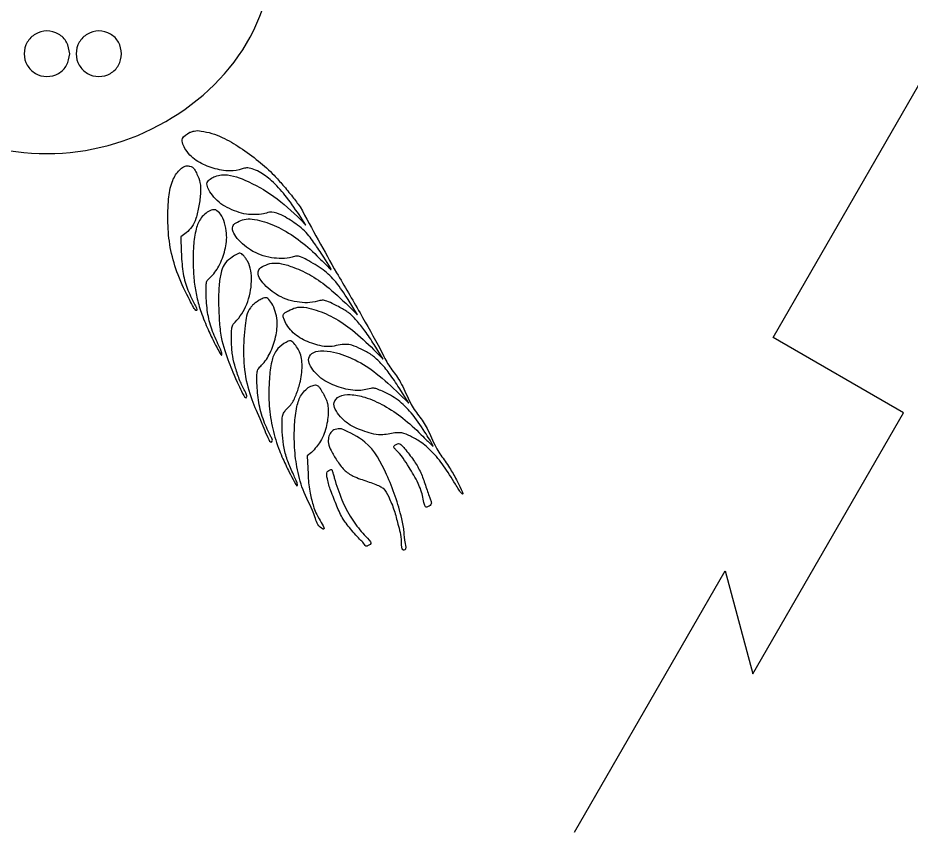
# Model space of a CAD drawing. Extents: x 1 to 437, y 7 to 187.
# Drawn here: x 320.74 to 359.54, y 7.14 to 42.5 of the extents above; entities that cross this region are included whole.
import ezdxf

# ---------------------------------------------------------------- set-up
doc = ezdxf.new("R2010")
doc.units = 0
doc.layers.add('Base', color=7, linetype='CONTINUOUS')

msp = doc.modelspace()

# ---------------------------------------------------------------- linework, layer by layer
at = {"layer": 'Base', "color": 3}
for p, q in [((322.99371, 40.94293), (322.99371, 40.94293)), ((325.251487, 40.94293), (325.251487, 40.94293)), ((328.206975, 37.530903), (328.207172, 37.530979)), ((328.218687, 36.060336), (328.218687, 36.060336)), ((329.337162, 34.168778), (329.337162, 34.168778)), ((333.25339, 33.500925), (332.956577, 33.955054)), ((333.025863, 33.744869), (333.25339, 33.500925)), ((328.05545, 33.167375), (327.824479, 32.99358)), ((327.824479, 32.99358), (327.839437, 32.345513)), ((330.469381, 32.248414), (330.469381, 32.248414)), ((331.596182, 30.314845), (331.596182, 30.314845)), ((335.502702, 29.607935), (335.090601, 30.262295)), ((335.218363, 29.881634), (335.502702, 29.607935)), ((332.688636, 28.417013), (332.688636, 28.417013)), ((336.195472, 28.100162), (336.612343, 27.684054)), ((336.612343, 27.684054), (336.216837, 28.316232)), ((333.667354, 26.556661), (333.667354, 26.556661)), ((337.722774, 25.760653), (337.306722, 26.427403)), ((337.305311, 26.176395), (337.722774, 25.760653)), ((334.802678, 24.652112), (334.802678, 24.652112)), ((337.541785, 23.795286), (337.541814, 23.795314)), ((333.504004, 23.631399), (333.304416, 23.477362)), ((333.304416, 23.477362), (333.349092, 22.68127)), ((334.379514, 22.885542), (334.379514, 22.885571))]:
    msp.add_line(p, q, dxfattribs=at)
at = {"layer": 'Base', "color": 1}
for p, q in [((353.545563, 28.620665), (360.093119, 39.961375)), ((359.216, 25.346831), (353.545563, 28.620665)), ((352.668445, 14.006154), (359.216, 25.346831)), ((344.922489, 7.137571), (351.470045, 18.478276)), ((351.470045, 18.478276), (352.668445, 14.006154))]:
    msp.add_line(p, q, dxfattribs=at)
at = {"layer": 'Base', "color": 5}
msp.add_open_spline([(332.232395, 46.830089), (331.951322, 45.027336), (331.397513, 41.4753), (327.326196, 37.564802), (322.015337, 36.115841), (316.648715, 37.564801), (312.741342, 41.475293), (311.291292, 46.830087), (312.741343, 52.184881), (316.648715, 56.09537), (322.015337, 57.54433), (327.326195, 56.095369), (331.397512, 52.184874), (331.951322, 48.63284), (332.232395, 46.830089)], degree=3, knots=[0, 0, 0, 0, 5.346988, 10.535386, 15.882364, 21.229368, 26.417781, 31.764771, 37.111758, 42.300169, 47.647173, 52.994151, 58.182548, 63.529533, 63.529533, 63.529533, 63.529533], dxfattribs=at)
at = {"layer": 'Base', "color": 3}
for points, knots in [([(322.99371, 40.94293), (322.966561, 40.768801), (322.913069, 40.425708), (322.519817, 40.047992), (322.006838, 39.908038), (321.488474, 40.047992), (321.11106, 40.425708), (320.971002, 40.94293), (321.111061, 41.460152), (321.488473, 41.83787), (322.006838, 41.977826), (322.519818, 41.83787), (322.913068, 41.460152), (322.966561, 41.117059), (322.99371, 40.94293)], [0, 0, 0, 0, 0.516468, 1.017617, 1.534086, 2.050555, 2.551704, 3.068172, 3.58464, 4.085791, 4.60226, 5.118729, 5.619879, 6.136347, 6.136347, 6.136347, 6.136347]), ([(325.251487, 40.94293), (325.224339, 40.768801), (325.170846, 40.425708), (324.777595, 40.047992), (324.264616, 39.908038), (323.746252, 40.047992), (323.368838, 40.425708), (323.228779, 40.94293), (323.368839, 41.460152), (323.746251, 41.83787), (324.264616, 41.977826), (324.777595, 41.83787), (325.170846, 41.460152), (325.224338, 41.117059), (325.251487, 40.94293)], [0, 0, 0, 0, 0.516468, 1.017617, 1.534086, 2.050555, 2.551704, 3.068172, 3.58464, 4.085791, 4.60226, 5.118729, 5.619879, 6.136347, 6.136347, 6.136347, 6.136347]), ([(332.956577, 33.955054), (332.759522, 34.242415), (332.401589, 34.764379), (331.825146, 35.398762), (331.326893, 35.777864), (330.947647, 35.939982), (330.690955, 36.007462), (330.37707, 35.897198), (329.889907, 35.813544), (329.227694, 35.95271), (328.535781, 36.23446), (328.061458, 36.651259), (327.776965, 37.272372), (328.073099, 37.450414), (328.206975, 37.530903)], [0, 0, 0, 0, 1.043997, 1.896324, 2.566257, 2.893352, 3.141056, 3.330496, 3.872064, 4.608403, 5.329347, 6.066791, 6.568357, 6.98219, 6.98219, 6.98219, 6.98219]), ([(328.207172, 37.530979), (328.222932, 37.534848), (328.262269, 37.544504), (328.327274, 37.562805), (328.474003, 37.614601), (328.767973, 37.585757), (329.174275, 37.491596), (329.753738, 37.270301), (330.429531, 36.852256), (331.185252, 36.305903), (331.80502, 35.756649), (332.274575, 35.217671), (332.655843, 34.76297), (332.895263, 34.44114), (333.003906, 34.295101)], [0, 0, 0, 0, 0.048675, 0.121493, 0.202725, 0.513077, 0.977541, 1.463393, 2.362266, 3.351971, 4.261082, 4.837758, 5.494921, 6.040859, 6.040859, 6.040859, 6.040859]), ([(327.83955, 32.345513), (327.853998, 32.058683), (327.881112, 31.52042), (328.070099, 30.741731), (328.327948, 30.252661), (328.481222, 29.94616), (328.525841, 29.86306), (328.510609, 29.764858), (328.390918, 29.880107), (328.317935, 30.048592), (328.000001, 30.611217), (327.647759, 31.418276), (327.331069, 32.521213), (327.241526, 33.587561), (327.264778, 34.541406), (327.383359, 35.314043), (327.636338, 35.779091), (327.872993, 35.994869), (328.051408, 36.088314), (328.164147, 36.069458), (328.218687, 36.060336)], [0, 0, 0, 0, 0.861165, 1.61606, 2.374454, 2.527605, 2.627325, 2.675298, 2.747604, 2.95948, 3.347392, 4.577448, 5.668527, 6.750507, 7.777687, 8.529213, 9.076013, 9.317764, 9.490414, 9.652213, 9.652213, 9.652213, 9.652213]), ([(328.218687, 36.060336), (328.257529, 36.047675), (328.339764, 36.02087), (328.439028, 35.88917), (328.55184, 35.669252), (328.679942, 35.338329), (328.690389, 34.86104), (328.610204, 34.340292), (328.506074, 33.83582), (328.336012, 33.418344), (328.144977, 33.247459), (328.05545, 33.167375)], [0, 0, 0, 0, 0.119891, 0.253832, 0.475525, 0.868978, 1.301221, 1.889022, 2.447509, 2.851413, 3.207643, 3.207643, 3.207643, 3.207643]), ([(335.090601, 30.262295), (334.920888, 30.5269), (334.615798, 31.002576), (334.005184, 31.60159), (333.448716, 31.90405), (333.067178, 32.11689), (332.842765, 32.171279), (332.431759, 32.030821), (331.727348, 32.038915), (330.84485, 32.349976), (330.305087, 32.843818), (330.051143, 33.239725), (330.070404, 33.513967), (330.308414, 33.649662), (330.579327, 33.770709), (330.953621, 33.773444), (331.496617, 33.651401), (332.221452, 33.349971), (333.061381, 32.79667), (333.654826, 32.258143), (334.05782, 31.839448), (334.207599, 31.693251), (334.43259, 31.468419), (333.994905, 32.177916), (333.781282, 32.47515), (333.323662, 33.168825), (332.754563, 33.609876), (332.209438, 33.958482), (331.718663, 34.100884), (331.378042, 33.958869), (331.037989, 33.957859), (330.647001, 33.961039), (330.241351, 34.081165), (329.842809, 34.253959), (329.467663, 34.477895), (329.189733, 34.780033), (329.005625, 35.058198), (328.922429, 35.351719), (329.10956, 35.522341), (329.322205, 35.629387), (329.844562, 35.743593), (330.75583, 35.427178), (331.92012, 34.778181), (332.648637, 34.097385), (333.025863, 33.744869)], [0, 0, 0, 0, 0.941193, 1.691971, 2.535665, 2.828116, 3.005836, 3.204969, 4.102108, 5.069034, 5.944502, 6.256991, 6.444016, 6.690654, 7.007768, 7.346068, 7.782091, 8.677151, 9.683261, 10.773763, 11.112723, 11.36997, 11.489913, 11.835698, 12.672768, 13.337665, 14.106506, 14.855269, 15.287618, 15.54987, 15.931173, 16.297644, 16.719598, 17.186636, 17.601589, 18.021095, 18.39475, 18.631471, 18.829533, 19.079921, 19.357799, 20.401073, 21.83489, 23.374556, 23.374556, 23.374556, 23.374556]), ([(329.337162, 34.168778), (329.410061, 34.109253), (329.593468, 33.959492), (329.728587, 33.581896), (329.84918, 33.059333), (329.759921, 32.405028), (329.51974, 31.736691), (329.215696, 31.313001), (328.952713, 31.106686), (328.911339, 30.887906), (328.920004, 30.45895), (328.944571, 29.825912), (329.116708, 29.048566), (329.361666, 28.50623), (329.53133, 28.128045), (329.601631, 27.984055), (329.626044, 27.734129), (329.236372, 28.468322), (329.066303, 28.818471), (328.727924, 29.605587), (328.527624, 30.274971), (328.39901, 30.953512), (328.34956, 31.72473), (328.350069, 32.531787), (328.446278, 33.2685), (328.638889, 33.768737), (328.901929, 34.017034), (329.116554, 34.160744), (329.271247, 34.166378), (329.337162, 34.168778)], [0, 0, 0, 0, 0.278401, 0.70043, 1.160086, 1.887349, 2.635752, 3.274801, 3.436713, 3.604044, 3.909812, 4.738686, 5.492256, 6.278355, 6.532432, 6.714917, 6.790436, 7.15729, 7.961259, 8.766956, 9.466858, 10.111815, 10.820116, 11.78716, 12.524021, 13.051792, 13.341414, 13.603748, 13.798525, 13.798525, 13.798525, 13.798525]), ([(333.003906, 34.295101), (333.524555, 33.335539), (334.365575, 31.785529), (335.583717, 29.747747), (336.204824, 28.625998), (336.500555, 28.091893)], [0, 0, 0, 0, 3.274692, 5.289713, 7.121147, 7.121147, 7.121147, 7.121147]), ([(330.469381, 32.248414), (330.4947, 32.226408), (330.556968, 32.172286), (330.638025, 32.061477), (330.859206, 31.732769), (330.938202, 31.007063), (330.75007, 30.074182), (330.374117, 29.464867), (330.057777, 29.172182), (330.022653, 28.945689), (330.016158, 28.682333), (330.019954, 28.369401), (330.038921, 28.079222), (330.078495, 27.714365), (330.198788, 27.272344), (330.366402, 26.767005), (330.542108, 26.402896), (330.650025, 26.190271), (330.692282, 26.106513), (330.653109, 25.85894), (330.144337, 26.943799), (329.940562, 27.440203), (329.559959, 28.504014), (329.485543, 29.395653), (329.450937, 30.175941), (329.473546, 30.902745), (329.554497, 31.455882), (329.731556, 31.881346), (330.015043, 32.090165), (330.220136, 32.220517), (330.371327, 32.296792), (330.439903, 32.262958), (330.469381, 32.248414)], [0, 0, 0, 0, 0.100378, 0.24687, 0.409726, 1.28548, 2.313105, 3.23967, 3.390998, 3.571784, 3.896213, 4.193268, 4.506709, 4.769431, 5.292459, 5.876049, 6.36628, 6.499351, 6.596085, 6.641356, 7.182945, 8.350014, 9.471087, 10.193978, 11.082671, 11.80038, 12.373864, 12.757807, 13.143416, 13.390057, 13.514822, 13.608888, 13.608888, 13.608888, 13.608888]), ([(336.216837, 28.316232), (336.087864, 28.515133), (335.849505, 28.882729), (335.475686, 29.345244), (335.184126, 29.650464), (334.928143, 29.814311), (334.719878, 29.932074), (334.455154, 30.065023), (334.211425, 30.190216), (333.95987, 30.256281), (333.540903, 30.110864), (332.836814, 30.11504), (331.952371, 30.426445), (331.419877, 30.9208), (331.153176, 31.321405), (331.193444, 31.606799), (331.458529, 31.749725), (331.786648, 31.87718), (332.24774, 31.830602), (332.825183, 31.63795), (333.539686, 31.310644), (334.367376, 30.693391), (334.905206, 30.180354), (335.218363, 29.881634)], [0, 0, 0, 0, 0.710356, 1.31283, 1.785396, 1.964618, 2.222365, 2.503482, 2.851714, 3.049812, 3.256716, 4.150237, 5.115206, 5.99154, 6.309662, 6.500386, 6.775963, 7.140345, 7.562972, 8.120109, 8.972779, 9.904077, 11.202144, 11.202144, 11.202144, 11.202144]), ([(331.596182, 30.314845), (331.659876, 30.24624), (331.811145, 30.083309), (331.933187, 29.745941), (332.037914, 29.256149), (331.961239, 28.630704), (331.738635, 27.961168), (331.447127, 27.512261), (331.175181, 27.280944), (331.118818, 27.033041), (331.125311, 26.577765), (331.168089, 25.899764), (331.358308, 25.096776), (331.611386, 24.55938), (331.762072, 24.264289), (331.80678, 24.175904), (331.721598, 23.929506), (331.284148, 25.063329), (331.01894, 25.568067), (330.603236, 26.806127), (330.518534, 27.954987), (330.581526, 29.007513), (330.692087, 29.751394), (330.946769, 30.030931), (331.073966, 30.136998), (331.22786, 30.239048), (331.366636, 30.316025), (331.5025, 30.362178), (331.566726, 30.329728), (331.596182, 30.314845)], [0, 0, 0, 0, 0.278621, 0.661701, 1.054074, 1.776932, 2.513455, 3.159228, 3.364541, 3.552791, 3.892049, 4.73847, 5.580037, 6.356517, 6.497603, 6.590847, 6.637178, 7.204908, 8.412186, 9.519192, 10.744909, 11.918065, 12.723228, 12.864886, 13.04251, 13.220111, 13.415182, 13.527824, 13.623251, 13.623251, 13.623251, 13.623251]), ([(337.306722, 26.427403), (337.16728, 26.639842), (336.909296, 27.032877), (336.506993, 27.521652), (336.101943, 27.890391), (335.677064, 28.107284), (335.316088, 28.278953), (334.853143, 28.35912), (334.304858, 28.151547), (333.579941, 28.327275), (333.009563, 28.563731), (332.635925, 28.881582), (332.41733, 29.146057), (332.309709, 29.383409), (332.243781, 29.570758), (332.339186, 29.706503), (332.540929, 29.799459), (332.811994, 29.939742), (333.20142, 29.944841), (333.7519, 29.80535), (334.485873, 29.506346), (335.358239, 28.905714), (335.897575, 28.386787), (336.195472, 28.100162)], [0, 0, 0, 0, 0.761809, 1.409434, 1.896161, 2.390799, 2.833777, 3.090723, 3.778112, 4.507824, 5.26231, 5.612303, 5.972557, 6.271891, 6.415593, 6.520178, 6.730621, 7.07787, 7.423377, 7.86656, 8.779464, 9.783667, 11.022692, 11.022692, 11.022692, 11.022692]), ([(332.688636, 28.417013), (332.800902, 28.283353), (333.047782, 27.989428), (333.112676, 27.336415), (333.035146, 26.702353), (332.839304, 26.143302), (332.652932, 25.713504), (332.385387, 25.498497), (332.221274, 25.246392), (332.22397, 24.86745), (332.223944, 24.380075), (332.299381, 23.805692), (332.459189, 23.225877), (332.660942, 22.780663), (332.808623, 22.451223), (332.878507, 22.308342), (332.902757, 22.068903), (332.545633, 22.734517), (332.382372, 23.060713), (332.008105, 23.901001), (331.767579, 24.764575), (331.628941, 25.789071), (331.647143, 26.729495), (331.729383, 27.498711), (331.917684, 28.061351), (332.235865, 28.319409), (332.451006, 28.445382), (332.599972, 28.488208), (332.659301, 28.440568), (332.688636, 28.417013)], [0, 0, 0, 0, 0.513408, 1.129006, 1.88578, 2.425155, 2.910131, 3.254059, 3.440687, 3.790386, 4.348461, 4.92121, 5.517455, 6.14309, 6.397212, 6.579675, 6.655174, 6.988073, 7.723874, 8.47789, 9.483219, 10.492013, 11.543386, 12.299218, 12.819859, 13.266512, 13.477831, 13.586662, 13.693099, 13.693099, 13.693099, 13.693099]), ([(336.500555, 28.091893), (336.559445, 27.961844), (336.664205, 27.730501), (336.842846, 27.412472), (337.044067, 27.14871), (337.246449, 26.882079), (337.429472, 26.556885), (337.600378, 26.185206), (337.771483, 25.813787), (337.953815, 25.489344), (338.155725, 25.223331), (338.357662, 24.957329), (338.540022, 24.632946), (338.710436, 24.262391), (338.881207, 23.893483), (339.06043, 23.570002), (339.323963, 23.232422), (339.652069, 22.705654), (339.816302, 22.412869), (340.138402, 21.733899), (339.958457, 21.902948), (339.876337, 22.045276), (339.62617, 22.449578), (339.277055, 23.019023), (338.768433, 23.642262), (338.278016, 24.081792), (337.821207, 24.317169), (337.476544, 24.481914), (337.06356, 24.492199), (336.535492, 24.320819), (335.810929, 24.527421), (335.17167, 24.779297), (334.756705, 25.155707), (334.532662, 25.462659), (334.424741, 25.82717), (334.735174, 26.132025), (335.238244, 26.160601), (335.905339, 26.024318), (336.680171, 25.669962), (337.513692, 25.113995), (338.083906, 24.587805), (338.499863, 24.155452), (338.629495, 24.037123), (338.808936, 23.857128), (338.70457, 24.061974), (338.605708, 24.217819), (338.29865, 24.715638), (337.902234, 25.301928), (337.280071, 25.924278), (336.735454, 26.221638), (336.367243, 26.372886), (336.19529, 26.434892), (335.914364, 26.362164), (335.421665, 26.267279), (334.70233, 26.444046), (334.078413, 26.696585), (333.678614, 27.047413), (333.465629, 27.333274), (333.32628, 27.646906), (333.504912, 27.988052), (333.957657, 28.066106), (334.600852, 27.97781), (335.440282, 27.66365), (336.400512, 27.041354), (336.98409, 26.483472), (337.305311, 26.176395)], [0, 0, 0, 0, 0.428264, 0.761833, 1.091211, 1.42247, 1.765038, 2.207709, 2.649724, 2.991865, 3.321234, 3.650595, 3.99273, 4.43475, 4.873599, 5.214437, 5.535565, 6.179379, 6.889378, 7.230687, 7.306738, 7.49722, 7.763327, 8.704091, 9.518611, 10.165912, 10.658576, 11.062307, 11.289651, 11.880783, 12.683889, 13.46817, 13.933217, 14.333279, 14.621816, 14.96888, 15.4478, 16.087567, 17.002298, 17.987521, 19.057601, 19.405846, 19.663267, 19.77451, 19.862394, 20.117564, 20.485604, 21.510972, 22.299775, 23.085552, 23.344744, 23.509654, 23.611442, 24.200409, 25.002716, 25.78346, 26.201176, 26.574254, 26.862566, 27.169889, 27.572256, 28.136872, 29.133538, 30.220219, 31.55071, 31.55071, 31.55071, 31.55071]), ([(333.349092, 22.68127), (333.36212, 22.43717), (333.385761, 21.994232), (333.57917, 21.294825), (333.692648, 20.916179), (334.156283, 20.219637), (333.759612, 20.420693), (333.619805, 21.043332), (333.148432, 21.825041), (332.865932, 22.854123), (332.742472, 23.849719), (332.745735, 24.771871), (332.82688, 25.542221), (332.991196, 26.073639), (333.240088, 26.351783), (333.443941, 26.517434), (333.600774, 26.544971), (333.667354, 26.556661)], [0, 0, 0, 0, 0.743583, 1.349287, 2.012952, 2.492872, 2.582017, 3.146616, 4.305823, 5.336707, 6.308816, 7.314285, 8.090573, 8.641151, 8.933171, 9.204466, 9.404605, 9.404605, 9.404605, 9.404605]), ([(333.667354, 26.556661), (333.702356, 26.54795), (333.785305, 26.527305), (333.890328, 26.383315), (334.003084, 26.193865), (334.126537, 25.975091), (334.202524, 25.739946), (334.243238, 25.347832), (334.175099, 24.785423), (333.947533, 24.121365), (333.643653, 23.78567), (333.504004, 23.631399)], [0, 0, 0, 0, 0.105459, 0.249919, 0.507274, 0.779826, 0.997252, 1.244066, 1.955905, 2.683796, 3.302742, 3.302742, 3.302742, 3.302742]), ([(334.802678, 24.652112), (335.165027, 24.486324), (336.048925, 24.081909), (336.863332, 22.557719), (337.320855, 21.248644), (337.539511, 20.182524), (337.524338, 19.802255), (337.649373, 19.404985), (337.375533, 19.382743), (337.429347, 19.970156), (337.254911, 20.428508), (337.109614, 21.126687), (336.878173, 21.62878), (336.696918, 22.028109), (336.438389, 22.174841), (336.213706, 22.271804), (335.823352, 22.407925), (335.35844, 22.548679), (334.882696, 22.857728), (334.59877, 23.276534), (334.364842, 23.654476), (334.221689, 23.993382), (334.222608, 24.273335), (334.31342, 24.510455), (334.5376, 24.652477), (334.708809, 24.652242), (334.802678, 24.652112)], [0, 0, 0, 0, 1.1715, 2.857702, 4.89369, 5.471377, 5.978276, 6.245386, 6.321014, 6.665739, 7.457621, 8.079294, 8.709906, 9.157344, 9.323051, 9.586784, 9.893898, 10.561807, 11.040457, 11.559373, 12.058481, 12.381604, 12.643702, 12.881924, 13.11052, 13.387969, 13.387969, 13.387969, 13.387969]), ([(337.541814, 23.795314), (337.676052, 23.631634), (337.928958, 23.32326), (338.227014, 22.814748), (338.396017, 22.366962), (338.510365, 22.003531), (338.594258, 21.764342), (338.65464, 21.578447), (338.714156, 21.458459), (338.693509, 21.342791), (338.598387, 21.295568), (338.468164, 21.217959), (338.364946, 21.438494), (338.334521, 21.772712), (338.12942, 22.350494), (337.702096, 23.030125), (337.378858, 23.555171), (337.071173, 23.828506), (337.081944, 23.93767), (337.182054, 23.970743), (337.280662, 24.04384), (337.426, 23.945394), (337.494659, 23.856382), (337.541785, 23.795286)], [0, 0, 0, 0, 0.634409, 1.19523, 1.758814, 2.066025, 2.338834, 2.518226, 2.65439, 2.732866, 2.83713, 2.967141, 3.098133, 3.42088, 4.06064, 4.860428, 5.832855, 5.953056, 6.012903, 6.122312, 6.237984, 6.346832, 6.585053, 6.585053, 6.585053, 6.585053]), ([(334.379514, 22.885571), (334.386586, 22.865768), (334.408756, 22.803696), (334.443053, 22.683479), (334.561395, 22.260577), (334.783961, 21.595272), (335.184388, 20.786235), (335.64367, 20.197317), (335.928532, 19.905229), (336.120556, 19.684591), (336.004802, 19.605261), (335.939128, 19.574612), (335.894115, 19.553523), (335.834601, 19.563695), (335.777989, 19.684755), (335.617815, 19.820293), (335.422213, 20.048631), (335.203357, 20.290231), (335.016596, 20.521371), (334.791727, 20.837966), (334.587514, 21.324304), (334.353831, 21.900148), (334.199329, 22.366721), (334.159133, 22.640388), (334.164803, 22.784821), (334.240652, 22.847543), (334.302515, 22.8743), (334.347726, 22.895326), (334.371549, 22.887994), (334.379514, 22.885542)], [0, 0, 0, 0, 0.063073, 0.19771, 0.37479, 1.381153, 2.289813, 3.101189, 3.516584, 3.671955, 3.784479, 3.852828, 3.902686, 3.926713, 4.025964, 4.257534, 4.571362, 4.918583, 5.238193, 5.461891, 6.081354, 6.807596, 7.336842, 7.537467, 7.649992, 7.743476, 7.80988, 7.858586, 7.883048, 7.883048, 7.883048, 7.883048])]:
    msp.add_open_spline(points, degree=3, knots=knots, dxfattribs=at)

doc.saveas('drawing.dxf')
